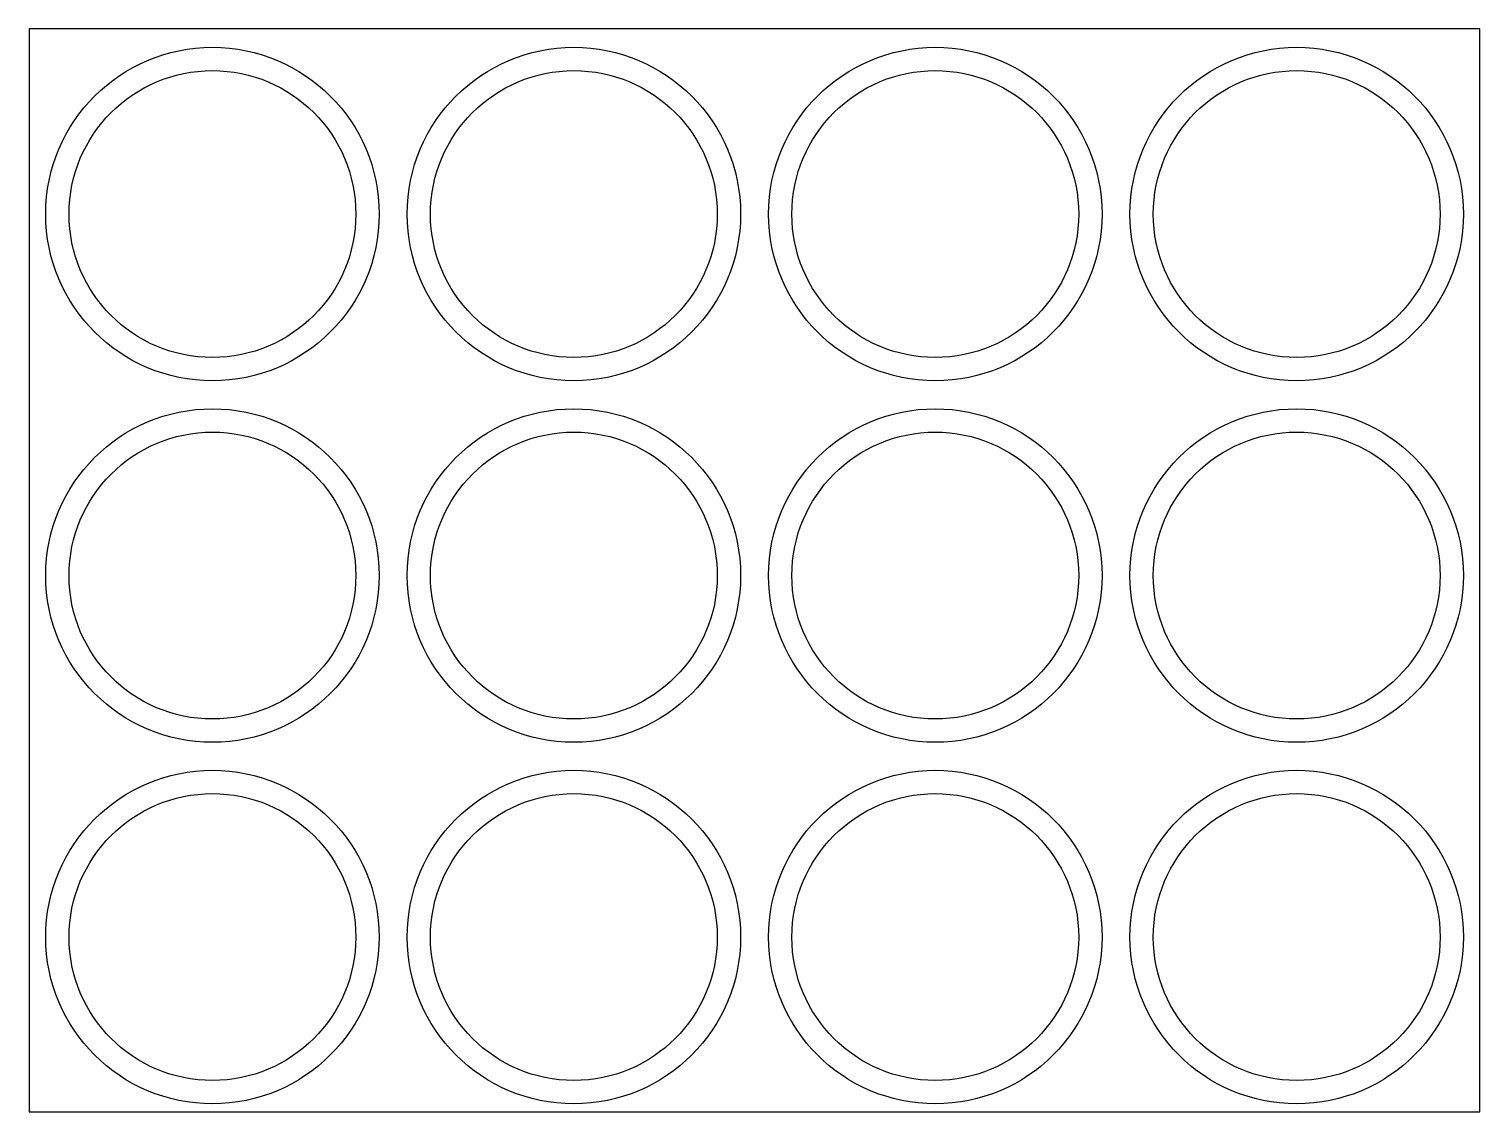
# Model space of a CAD drawing. Header units: millimetres. Extents: x -16 to 109, y -15 to 78.
import ezdxf

# ---------------------------------------------------------------- set-up
doc = ezdxf.new("R2010")
doc.units = ezdxf.units.MM
doc.layers.get('0').update_dxf_attribs({"linetype": 'CONTINUOUS'})

msp = doc.modelspace()

# ---------------------------------------------------------------- linework, layer by layer
msp.add_lwpolyline([(108.72, 77.87), (-15.73, 77.87), (-15.73, -15), (108.72, -15)], close=True)
for centre, radius in [((0, 62), 14.3), ((31, 62), 14.3), ((62, 62), 14.3), ((93, 62), 14.3), ((0, 62), 12.3), ((31, 62), 12.3), ((62, 62), 12.3), ((93, 62), 12.3), ((0, 31), 14.3), ((31, 31), 14.3), ((62, 31), 14.3), ((93, 31), 14.3), ((0, 31), 12.3), ((31, 31), 12.3), ((62, 31), 12.3), ((93, 31), 12.3), ((0, 0), 14.3), ((31, 0), 14.3), ((62, 0), 14.3), ((93, 0), 14.3), ((0, 0), 12.3), ((31, 0), 12.3), ((62, 0), 12.3), ((93, 0), 12.3)]:
    msp.add_circle(centre, radius)

doc.saveas('drawing.dxf')
